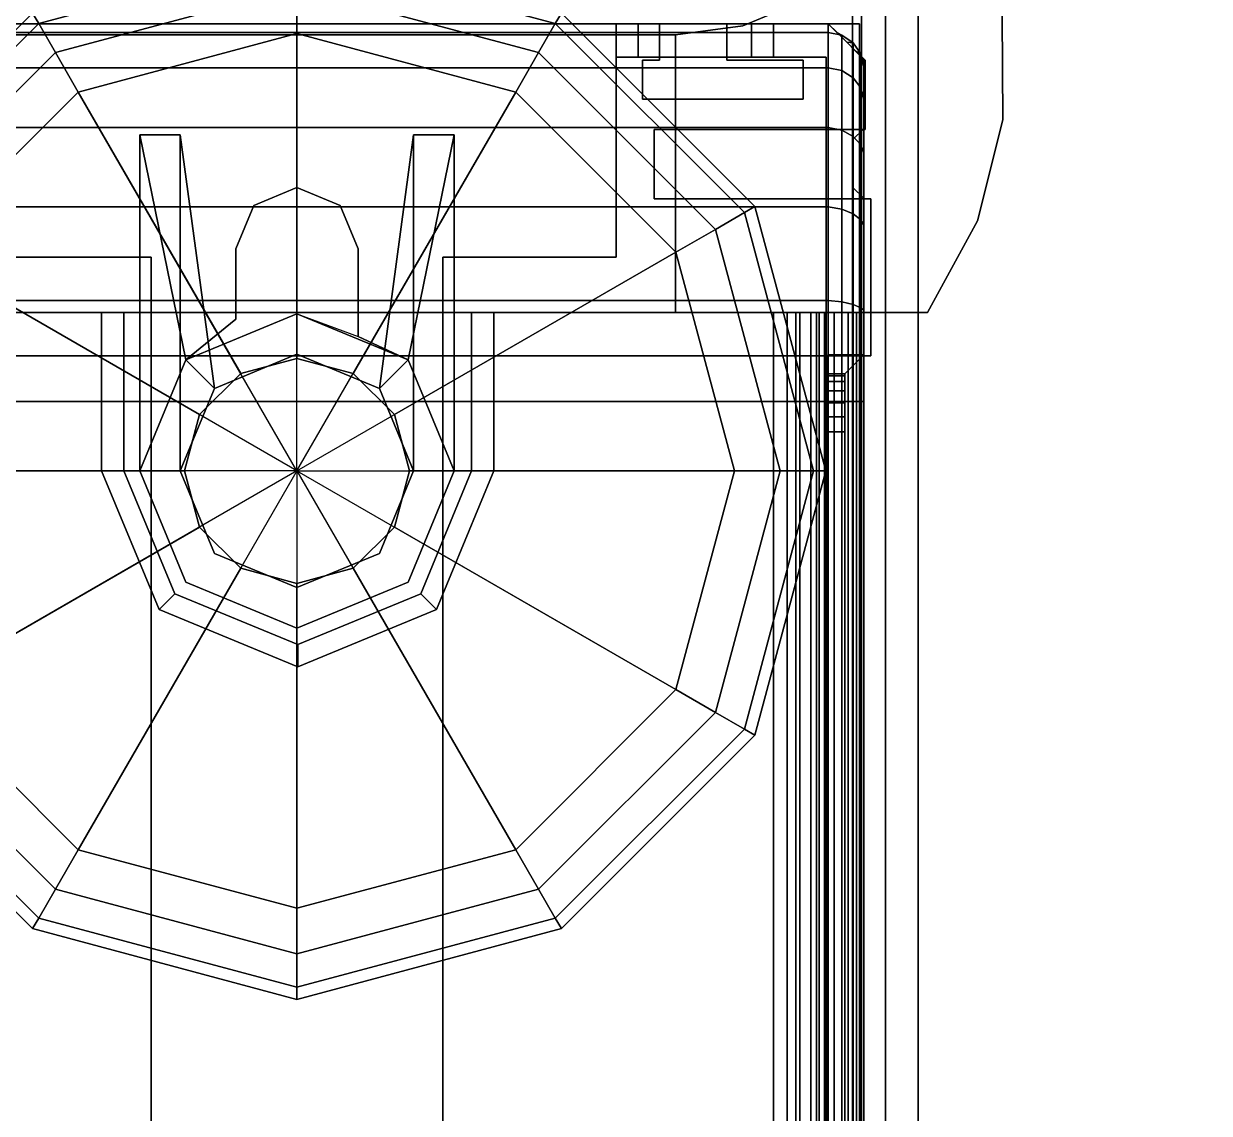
# Model space of a CAD drawing. Extents: x -170 to 1783, y -20 to 1205.
# Drawn here: x 170.424 to 172.558, y 805.221 to 807.182 of the extents above; entities that cross this region are included whole.
import ezdxf

# ---------------------------------------------------------------- set-up
doc = ezdxf.new("R2010")
doc.units = 0
doc.header["$LTSCALE"] = 96
doc.header["$MEASUREMENT"] = 0
for name, color, linetype in [('A-FURN-3-PANEL-GLIDE', 7, 'Continuous'), ('A-FURN-3-PANEL-GLIDE-HOUSING', 7, 'Continuous'), ('A-FURN-3-PANEL-RACE', 7, 'Continuous'), ('A-FURN-3-PANEL-SIDE1', 7, 'Continuous'), ('A-FURN-3-PANEL-SIDE2', 7, 'Continuous'), ('A-FURN-3-PANEL-TOPCAP', 7, 'Continuous'), ('A-FURN-3-PANEL-TRIM', 7, 'Continuous'), ('A-FURN-3-WKSF-TOP', 7, 'Continuous'), ('A-FURN-3-WKSF-TRIM', 7, 'Continuous'), ('A-FURN-P-PNLS', 7, 'Continuous'), ('A-FURN-P-WKSF', 7, 'Continuous'), ('MAIN_PANEL', 7, 'Continuous'), ('MAIN_WKSURF', 7, 'Continuous')]:
    doc.layers.add(name, color=color, linetype=linetype)

# ---------------------------------------------------------------- blocks, each defined once
blk = doc.blocks.new('EC-EFN-456')
at = {"layer": 'A-FURN-3-PANEL-GLIDE', "color": 20, "linetype": 'Continuous'}
for points in [[(0.4201, 1.8052, 0.2464), (0.4091, 1.8242, 0.1642), (0.885, 1.9517, 0.1642), (0.885, 1.9297, 0.2464)], [(0.4091, 1.8242, 0.1642), (0.4201, 1.8052, 0.0821), (0.885, 1.9297, 0.0821), (0.885, 1.9517, 0.1642)], [(0.885, 1.9297, 0.2464), (0.885, 1.9517, 0.1642), (1.3609, 1.8242, 0.1642), (1.3499, 1.8052, 0.2464)], [(0.885, 1.9517, 0.1642), (0.885, 1.9297, 0.0821), (1.3499, 1.8052, 0.0821), (1.3609, 1.8242, 0.1642)], [(0.4502, 1.7531, 0.3065), (0.4201, 1.8052, 0.2464), (0.885, 1.9297, 0.2464), (0.885, 1.8696, 0.3065)], [(0.4201, 1.8052, 0.0821), (0.4502, 1.7531, 0.022), (0.885, 1.8696, 0.022), (0.885, 1.9297, 0.0821)], [(0.885, 1.8696, 0.3065), (0.885, 1.9297, 0.2464), (1.3499, 1.8052, 0.2464), (1.3198, 1.7531, 0.3065)], [(0.885, 1.9297, 0.0821), (0.885, 1.8696, 0.022), (1.3198, 1.7531, 0.022), (1.3499, 1.8052, 0.0821)], [(0.4912, 1.682, 0.3285), (0.4502, 1.7531, 0.3065), (0.885, 1.8696, 0.3065), (0.885, 1.7875, 0.3285)], [(0.4502, 1.7531, 0.022), (0.4912, 1.682), (0.885, 1.7875), (0.885, 1.8696, 0.022)], [(0.885, 1.7875, 0.3285), (0.885, 1.8696, 0.3065), (1.3198, 1.7531, 0.3065), (1.2787, 1.682, 0.3285)], [(0.885, 1.8696, 0.022), (0.885, 1.7875), (1.2787, 1.682), (1.3198, 1.7531, 0.022)], [(0.0798, 1.4649, 0.2464), (0.0608, 1.4759, 0.1642), (0.4091, 1.8242, 0.1642), (0.4201, 1.8052, 0.2464)], [(0.0608, 1.4759, 0.1642), (0.0798, 1.4649, 0.0821), (0.4201, 1.8052, 0.0821), (0.4091, 1.8242, 0.1642)], [(1.3499, 1.8052, 0.2464), (1.3609, 1.8242, 0.1642), (1.7092, 1.4759, 0.1642), (1.6902, 1.4649, 0.2464)], [(1.3609, 1.8242, 0.1642), (1.3499, 1.8052, 0.0821), (1.6902, 1.4649, 0.0821), (1.7092, 1.4759, 0.1642)], [(0.1319, 1.4348, 0.3065), (0.0798, 1.4649, 0.2464), (0.4201, 1.8052, 0.2464), (0.4502, 1.7531, 0.3065)], [(0.0798, 1.4649, 0.0821), (0.1319, 1.4348, 0.022), (0.4502, 1.7531, 0.022), (0.4201, 1.8052, 0.0821)], [(1.3198, 1.7531, 0.3065), (1.3499, 1.8052, 0.2464), (1.6902, 1.4649, 0.2464), (1.6381, 1.4348, 0.3065)], [(1.3499, 1.8052, 0.0821), (1.3198, 1.7531, 0.022), (1.6381, 1.4348, 0.022), (1.6902, 1.4649, 0.0821)], [(0.7837, 1.1754, 0.3285), (0.4912, 1.682, 0.3285), (0.885, 1.7875, 0.3285), (0.885, 1.2025, 0.3285)], [(0.885, 1.2025, 0.3285), (0.885, 1.7875, 0.3285), (1.2787, 1.682, 0.3285), (0.9862, 1.1754, 0.3285)], [(0.203, 1.3937, 0.3285), (0.1319, 1.4348, 0.3065), (0.4502, 1.7531, 0.3065), (0.4912, 1.682, 0.3285)], [(0.1319, 1.4348, 0.022), (0.203, 1.3937), (0.4912, 1.682), (0.4502, 1.7531, 0.022)], [(1.2787, 1.682, 0.3285), (1.3198, 1.7531, 0.3065), (1.6381, 1.4348, 0.3065), (1.567, 1.3937, 0.3285)], [(1.3198, 1.7531, 0.022), (1.2787, 1.682), (1.567, 1.3937), (1.6381, 1.4348, 0.022)], [(0.7096, 1.1013, 0.3285), (0.203, 1.3937, 0.3285), (0.4912, 1.682, 0.3285), (0.7837, 1.1754, 0.3285)], [(0.9862, 1.1754, 0.3285), (1.2787, 1.682, 0.3285), (1.567, 1.3937, 0.3285), (1.0604, 1.1013, 0.3285)], [(1.6902, 1.4649, 0.2464), (1.7092, 1.4759, 0.1642), (1.8367, 1, 0.1642), (1.8147, 1, 0.2464)], [(1.7092, 1.4759, 0.1642), (1.6902, 1.4649, 0.0821), (1.8147, 1, 0.0821), (1.8367, 1, 0.1642)], [(0.0154, 1, 0.3065), (-0.0447, 1, 0.2464), (0.0798, 1.4649, 0.2464), (0.1319, 1.4348, 0.3065)], [(-0.0447, 1, 0.0821), (0.0154, 1, 0.022), (0.1319, 1.4348, 0.022), (0.0798, 1.4649, 0.0821)], [(1.6381, 1.4348, 0.3065), (1.6902, 1.4649, 0.2464), (1.8147, 1, 0.2464), (1.7546, 1, 0.3065)], [(1.6902, 1.4649, 0.0821), (1.6381, 1.4348, 0.022), (1.7546, 1, 0.022), (1.8147, 1, 0.0821)], [(0.0975, 1, 0.3285), (0.0154, 1, 0.3065), (0.1319, 1.4348, 0.3065), (0.203, 1.3937, 0.3285)], [(0.0154, 1, 0.022), (0.0975, 1), (0.203, 1.3937), (0.1319, 1.4348, 0.022)], [(1.567, 1.3937, 0.3285), (1.6381, 1.4348, 0.3065), (1.7546, 1, 0.3065), (1.6725, 1, 0.3285)], [(1.6381, 1.4348, 0.022), (1.567, 1.3937), (1.6725, 1), (1.7546, 1, 0.022)], [(0.6825, 1, 0.3285), (0.0975, 1, 0.3285), (0.203, 1.3937, 0.3285), (0.7096, 1.1013, 0.3285)], [(1.0604, 1.1013, 0.3285), (1.567, 1.3937, 0.3285), (1.6725, 1, 0.3285), (1.0875, 1, 0.3285)], [(0.7837, 1.1754, 3.5747), (0.7837, 1.1754, 0.3285), (0.885, 1.2025, 0.3285), (0.885, 1.2025, 3.5747)], [(0.885, 1.2025, 3.5747), (0.885, 1.2025, 0.3285), (0.9862, 1.1754, 0.3285), (0.9862, 1.1754, 3.5747)], [(0.7096, 1.1013, 3.5747), (0.7096, 1.1013, 0.3285), (0.7837, 1.1754, 0.3285), (0.7837, 1.1754, 3.5747)], [(0.9862, 1.1754, 3.5747), (0.9862, 1.1754, 0.3285), (1.0604, 1.1013, 0.3285), (1.0604, 1.1013, 3.5747)], [(0.6825, 1, 3.5747), (0.6825, 1, 0.3285), (0.7096, 1.1013, 0.3285), (0.7096, 1.1013, 3.5747)], [(1.0604, 1.1013, 3.5747), (1.0604, 1.1013, 0.3285), (1.0875, 1, 0.3285), (1.0875, 1, 3.5747)], [(0.1319, 0.5652, 0.3065), (0.0798, 0.5351, 0.2464), (-0.0447, 1, 0.2464), (0.0154, 1, 0.3065)], [(0.0798, 0.5351, 0.0821), (0.1319, 0.5652, 0.022), (0.0154, 1, 0.022), (-0.0447, 1, 0.0821)], [(0.203, 0.6063, 0.3285), (0.1319, 0.5652, 0.3065), (0.0154, 1, 0.3065), (0.0975, 1, 0.3285)], [(0.1319, 0.5652, 0.022), (0.203, 0.6063), (0.0975, 1), (0.0154, 1, 0.022)], [(0.7096, 0.8988, 0.3285), (0.203, 0.6063, 0.3285), (0.0975, 1, 0.3285), (0.6825, 1, 0.3285)], [(0.7096, 0.8988, 3.5747), (0.7096, 0.8988, 0.3285), (0.6825, 1, 0.3285), (0.6825, 1, 3.5747)], [(1.0875, 1, 3.5747), (1.0875, 1, 0.3285), (1.0604, 0.8988, 0.3285), (1.0604, 0.8988, 3.5747)], [(1.0875, 1, 0.3285), (1.6725, 1, 0.3285), (1.567, 0.6063, 0.3285), (1.0604, 0.8988, 0.3285)], [(1.6725, 1, 0.3285), (1.7546, 1, 0.3065), (1.6381, 0.5652, 0.3065), (1.567, 0.6063, 0.3285)], [(1.7546, 1, 0.022), (1.6725, 1), (1.567, 0.6063), (1.6381, 0.5652, 0.022)], [(1.7546, 1, 0.3065), (1.8147, 1, 0.2464), (1.6902, 0.5351, 0.2464), (1.6381, 0.5652, 0.3065)], [(1.8147, 1, 0.0821), (1.7546, 1, 0.022), (1.6381, 0.5652, 0.022), (1.6902, 0.5351, 0.0821)], [(1.8147, 1, 0.2464), (1.8367, 1, 0.1642), (1.7092, 0.5241, 0.1642), (1.6902, 0.5351, 0.2464)], [(1.8367, 1, 0.1642), (1.8147, 1, 0.0821), (1.6902, 0.5351, 0.0821), (1.7092, 0.5241, 0.1642)], [(0.7837, 0.8246, 0.3285), (0.4912, 0.318, 0.3285), (0.203, 0.6063, 0.3285), (0.7096, 0.8988, 0.3285)], [(0.7837, 0.8246, 3.5747), (0.7837, 0.8246, 0.3285), (0.7096, 0.8988, 0.3285), (0.7096, 0.8988, 3.5747)], [(1.0604, 0.8988, 3.5747), (1.0604, 0.8988, 0.3285), (0.9862, 0.8246, 0.3285), (0.9862, 0.8246, 3.5747)], [(1.0604, 0.8988, 0.3285), (1.567, 0.6063, 0.3285), (1.2787, 0.318, 0.3285), (0.9862, 0.8246, 0.3285)], [(0.885, 0.7975, 0.3285), (0.885, 0.2125, 0.3285), (0.4912, 0.318, 0.3285), (0.7837, 0.8246, 0.3285)], [(0.885, 0.7975, 3.5747), (0.885, 0.7975, 0.3285), (0.7837, 0.8246, 0.3285), (0.7837, 0.8246, 3.5747)], [(0.9862, 0.8246, 3.5747), (0.9862, 0.8246, 0.3285), (0.885, 0.7975, 0.3285), (0.885, 0.7975, 3.5747)], [(0.9862, 0.8246, 0.3285), (1.2787, 0.318, 0.3285), (0.885, 0.2125, 0.3285), (0.885, 0.7975, 0.3285)], [(0.4912, 0.318, 0.3285), (0.4502, 0.2469, 0.3065), (0.1319, 0.5652, 0.3065), (0.203, 0.6063, 0.3285)], [(0.4502, 0.2469, 0.022), (0.4912, 0.318), (0.203, 0.6063), (0.1319, 0.5652, 0.022)], [(1.567, 0.6063, 0.3285), (1.6381, 0.5652, 0.3065), (1.3198, 0.2469, 0.3065), (1.2787, 0.318, 0.3285)], [(1.6381, 0.5652, 0.022), (1.567, 0.6063), (1.2787, 0.318), (1.3198, 0.2469, 0.022)], [(0.4502, 0.2469, 0.3065), (0.4201, 0.1948, 0.2464), (0.0798, 0.5351, 0.2464), (0.1319, 0.5652, 0.3065)], [(0.4201, 0.1948, 0.0821), (0.4502, 0.2469, 0.022), (0.1319, 0.5652, 0.022), (0.0798, 0.5351, 0.0821)], [(1.6381, 0.5652, 0.3065), (1.6902, 0.5351, 0.2464), (1.3499, 0.1948, 0.2464), (1.3198, 0.2469, 0.3065)], [(1.6902, 0.5351, 0.0821), (1.6381, 0.5652, 0.022), (1.3198, 0.2469, 0.022), (1.3499, 0.1948, 0.0821)], [(0.4201, 0.1948, 0.2464), (0.4091, 0.1758, 0.1642), (0.0608, 0.5241, 0.1642), (0.0798, 0.5351, 0.2464)], [(0.4091, 0.1758, 0.1642), (0.4201, 0.1948, 0.0821), (0.0798, 0.5351, 0.0821), (0.0608, 0.5241, 0.1642)], [(1.6902, 0.5351, 0.2464), (1.7092, 0.5241, 0.1642), (1.3609, 0.1758, 0.1642), (1.3499, 0.1948, 0.2464)], [(1.7092, 0.5241, 0.1642), (1.6902, 0.5351, 0.0821), (1.3499, 0.1948, 0.0821), (1.3609, 0.1758, 0.1642)]]:
    blk.add_3dface(points, dxfattribs=at)
at = {"layer": 'A-FURN-3-PANEL-GLIDE', "color": 20, "linetype": 'Continuous', "invisible_edges": 12}
for points in [[(0.885, 1), (0.885, 1.7875), (0.4912, 1.682)], [(0.885, 1), (1.2787, 1.682), (0.885, 1.7875)], [(0.885, 1), (0.4912, 1.682), (0.203, 1.3937)], [(0.885, 1), (1.567, 1.3937), (1.2787, 1.682)], [(0.885, 1), (0.203, 1.3937), (0.0975, 1)], [(0.885, 1), (1.6725, 1), (1.567, 1.3937)], [(0.885, 1), (0.0975, 1), (0.203, 0.6063)], [(0.885, 1), (0.203, 0.6063), (0.4912, 0.318)], [(0.885, 1), (0.4912, 0.318), (0.885, 0.2125)], [(0.885, 1), (0.885, 0.2125), (1.2787, 0.318)], [(0.885, 1), (1.2787, 0.318), (1.567, 0.6063)], [(0.885, 1), (1.567, 0.6063), (1.6725, 1)]]:
    blk.add_3dface(points, dxfattribs=at)
at = {"layer": 'A-FURN-3-PANEL-GLIDE-HOUSING', "color": 40, "linetype": 'Continuous'}
for points in [[(0.6, 1.3543, 4.1997), (0.6, 1.3143, 4.2397), (0.8848, 1.3143, 4.2397), (0.8848, 1.3543, 4.1997)], [(0.6, 1.3543, 3.6147), (0.6, 1.3543, 4.1997), (0.8848, 1.3543, 4.1997), (0.8848, 1.3543, 3.6147)], [(0.6, 1.3143, 3.5747), (0.6, 1.3543, 3.6147), (0.8848, 1.3543, 3.6147), (0.8848, 1.3143, 3.5747)], [(1.1344, 1.2509, 3.6147), (0.8848, 1.3543, 3.6147), (0.8848, 1.3543, 4.1997), (1.1344, 1.2509, 4.1997)], [(1.1344, 1.2509, 4.1997), (0.8848, 1.3543, 4.1997), (0.8848, 1.3143, 4.2397), (1.1061, 1.2227, 4.2397)], [(1.1061, 1.2227, 3.5747), (0.8848, 1.3143, 3.5747), (0.8848, 1.3543, 3.6147), (1.1344, 1.2509, 3.6147)], [(0.6849, 1.2001, 2.2447), (0.885, 1.283, 3.5747), (0.28, 1.283, 3.5747), (0.28, 1.283, 3.3867)], [(0.28, 1.21, 3.5747), (0.28, 1.21, 3.3867), (0.28, 1.283, 3.3867), (0.28, 1.283, 3.5747)], [(0.28, 1.283, 3.3867), (0.28, 1.21, 3.3867), (0.7365, 1.1485, 2.2447), (0.6849, 1.2001, 2.2447)], [(0.885, 1.283, 3.5747), (0.6849, 1.2001, 2.2447), (0.6849, 1.2001, 1.7347), (0.885, 1.283, 1.7347)], [(1.0851, 1.2001, 3.5747), (0.885, 1.283, 3.5747), (0.885, 1.283, 1.7347), (1.0851, 1.2001, 1.7347)], [(1.2378, 1.0013, 4.1997), (1.1344, 1.2509, 4.1997), (1.1061, 1.2227, 4.2397), (1.1978, 1.0013, 4.2397)], [(1.1978, 1.0013, 3.5747), (1.1061, 1.2227, 3.5747), (1.1344, 1.2509, 3.6147), (1.2378, 1.0013, 3.6147)], [(1.2378, 1.0013, 3.6147), (1.1344, 1.2509, 3.6147), (1.1344, 1.2509, 4.1997), (1.2378, 1.0013, 4.1997)], [(0.28, 1.21, 3.3867), (0.28, 1.21, 3.5747), (0.885, 1.21, 3.5747), (0.7365, 1.1485, 2.2447)], [(0.6849, 1.2001, 1.7347), (0.602, 1, 1.7347), (0.602, 1, 2.2447), (0.6849, 1.2001, 2.2447)], [(0.6849, 1.2001, 2.2447), (0.602, 1, 2.2447), (0.6432, 1.11, 2.2447)], [(0.6432, 1.11, 1.7347), (0.6849, 1.2001, 1.7347), (0.6849, 1.2001, 2.2447), (0.6432, 1.11, 2.2447)], [(0.885, 1.21, 1.7347), (0.7365, 1.1485, 1.7347), (0.7365, 1.1485, 2.2447), (0.885, 1.21, 3.5747)], [(1.0335, 1.1485, 1.7347), (0.885, 1.21, 1.7347), (0.885, 1.21, 3.5747), (1.0335, 1.1485, 3.5747)], [(1.168, 1, 3.5747), (1.0851, 1.2001, 3.5747), (1.0851, 1.2001, 1.7347), (1.168, 1, 1.7347)], [(0.7365, 1.1485, 1.7347), (0.675, 1, 1.7347), (0.675, 1, 2.2447), (0.7365, 1.1485, 2.2447)], [(1.095, 1, 1.7347), (1.0335, 1.1485, 1.7347), (1.0335, 1.1485, 3.5747), (1.095, 1, 3.5747)], [(0.485, 1.11, 2.2447), (0.4072, 1.0778, 2.2447), (0.4072, 1.0778, 1.7347), (0.485, 1.11, 1.7347)], [(0.485, 1.11, 1.7347), (0.6432, 1.11, 1.7347), (0.6432, 1.11, 2.2447), (0.485, 1.11, 2.2447)], [(0.4072, 1.0778, 2.2447), (0.375, 1, 2.2447), (0.375, 1, 1.7347), (0.4072, 1.0778, 1.7347)], [(0.375, 1, 2.2447), (0.4072, 0.9222, 2.2447), (0.4072, 0.9222, 1.7347), (0.375, 1, 1.7347)], [(0.602, 1, 1.7347), (0.6849, 0.7999, 1.7347), (0.6849, 0.7999, 2.2447), (0.602, 1, 2.2447)], [(0.675, 1, 1.7347), (0.7365, 0.8515, 1.7347), (0.7365, 0.8515, 2.2447), (0.675, 1, 2.2447)], [(1.0335, 0.8515, 1.7347), (1.095, 1, 1.7347), (1.095, 1, 3.5747), (1.0335, 0.8515, 3.5747)], [(1.0851, 0.7999, 3.5747), (1.168, 1, 3.5747), (1.168, 1, 1.7347), (1.0851, 0.7999, 1.7347)], [(1.1344, 0.7517, 4.1997), (1.2378, 1.0013, 4.1997), (1.1978, 1.0013, 4.2397), (1.1061, 0.78, 4.2397)], [(1.1061, 0.78, 3.5747), (1.1978, 1.0013, 3.5747), (1.2378, 1.0013, 3.6147), (1.1344, 0.7517, 3.6147)], [(1.1344, 0.7517, 3.6147), (1.2378, 1.0013, 3.6147), (1.2378, 1.0013, 4.1997), (1.1344, 0.7517, 4.1997)], [(0.4072, 0.9222, 2.2447), (0.485, 0.89, 2.2447), (0.485, 0.89, 1.7347), (0.4072, 0.9222, 1.7347)], [(0.6116, 0.89, 2.2447), (0.6116, 0.89, 1.7347), (0.485, 0.89, 1.7347), (0.485, 0.89, 2.2447)], [(0.6849, 0.7999, 1.7347), (0.6116, 0.89, 1.7347), (0.6116, 0.89, 2.2447), (0.6849, 0.7999, 2.2447)], [(0.28, 0.79, 3.3867), (0.28, 0.717, 3.3867), (0.6849, 0.7999, 2.2447), (0.7365, 0.8515, 2.2447)], [(0.7365, 0.8515, 1.7347), (0.885, 0.79, 1.7347), (0.885, 0.79, 3.5747), (0.7365, 0.8515, 2.2447)], [(0.885, 0.79, 1.7347), (1.0335, 0.8515, 1.7347), (1.0335, 0.8515, 3.5747), (0.885, 0.79, 3.5747)], [(0.28, 0.79, 3.3867), (0.28, 0.79, 3.5747), (0.28, 0.717, 3.5747), (0.28, 0.717, 3.3867)], [(0.6849, 0.7999, 2.2447), (0.885, 0.717, 3.5747), (0.885, 0.717, 1.7347), (0.6849, 0.7999, 1.7347)], [(0.885, 0.717, 3.5747), (1.0851, 0.7999, 3.5747), (1.0851, 0.7999, 1.7347), (0.885, 0.717, 1.7347)], [(0.8848, 0.6483, 4.1997), (1.1344, 0.7517, 4.1997), (1.1061, 0.78, 4.2397), (0.8848, 0.6883, 4.2397)], [(0.8848, 0.6883, 3.5747), (1.1061, 0.78, 3.5747), (1.1344, 0.7517, 3.6147), (0.8848, 0.6483, 3.6147)], [(0.8848, 0.6483, 3.6147), (1.1344, 0.7517, 3.6147), (1.1344, 0.7517, 4.1997), (0.8848, 0.6483, 4.1997)], [(0.8848, 0.6483, 4.1997), (0.8848, 0.6883, 4.2397), (0.6, 0.6883, 4.2397), (0.6, 0.6483, 4.1997)], [(0.8848, 0.6883, 3.5747), (0.8848, 0.6483, 3.6147), (0.6, 0.6483, 3.6147), (0.6, 0.6883, 3.5747)], [(0.8848, 0.6483, 4.1997), (0.6, 0.6483, 4.1997), (0.6, 0.6483, 3.6147), (0.8848, 0.6483, 3.6147)]]:
    blk.add_3dface(points, dxfattribs=at)
for points, invisible_edges in [([(0.6, 0.6883, 4.2397), (0.8848, 0.6883, 4.2397), (0.8848, 1.3143, 4.2397), (0.6, 1.3143, 4.2397)], 2), ([(0.6002, 1.283, 3.5747), (0.6, 1.3143, 3.5747), (0.8848, 1.3143, 3.5747), (0.885, 1.283, 3.5747)], 4), ([(1.1061, 0.78, 4.2397), (1.1061, 1.2227, 4.2397), (0.8848, 1.3143, 4.2397), (0.8848, 0.6883, 4.2397)], 5), ([(1.1061, 1.2227, 3.5747), (1.0851, 1.2001, 3.5747), (0.885, 1.283, 3.5747), (0.8848, 1.3143, 3.5747)], 5), ([(0.28, 1.21, 3.5747), (0.28, 1.283, 3.5747), (0.885, 1.283, 3.5747), (0.885, 1.21, 3.5747)], 4), ([(0.885, 1.21, 1.7347), (0.885, 1.283, 1.7347), (0.6849, 1.2001, 1.7347), (0.7365, 1.1485, 1.7347)], 5), ([(1.0335, 1.1485, 1.7347), (1.0851, 1.2001, 1.7347), (0.885, 1.283, 1.7347), (0.885, 1.21, 1.7347)], 5), ([(0.885, 1.21, 3.5747), (0.885, 1.283, 3.5747), (1.0851, 1.2001, 3.5747), (1.0335, 1.1485, 3.5747)], 5), ([(1.1978, 1.0013, 3.5747), (1.168, 1, 3.5747), (1.0851, 1.2001, 3.5747), (1.1061, 1.2227, 3.5747)], 5), ([(1.1978, 1.0013, 4.2397), (1.1061, 1.2227, 4.2397), (1.1061, 0.78, 4.2397)], 2), ([(0.7365, 1.1485, 1.7347), (0.6849, 1.2001, 1.7347), (0.602, 1, 1.7347), (0.675, 1, 1.7347)], 5), ([(0.6849, 1.2001, 2.2447), (0.7365, 1.1485, 2.2447), (0.675, 1, 2.2447), (0.602, 1, 2.2447)], 12), ([(0.6849, 1.2001, 1.7347), (0.6432, 1.11, 1.7347), (0.602, 1, 1.7347)], 2), ([(1.095, 1, 1.7347), (1.168, 1, 1.7347), (1.0851, 1.2001, 1.7347), (1.0335, 1.1485, 1.7347)], 5), ([(1.0851, 1.2001, 3.5747), (1.168, 1, 3.5747), (1.095, 1, 3.5747), (1.0335, 1.1485, 3.5747)], 10), ([(0.485, 1.11, 1.7347), (0.4072, 1.0778, 1.7347), (0.4072, 0.9222, 1.7347), (0.485, 0.89, 1.7347)], 10), ([(0.485, 1.11, 2.2447), (0.485, 0.89, 2.2447), (0.4072, 0.9222, 2.2447), (0.4072, 1.0778, 2.2447)], 5), ([(0.485, 1.11, 1.7347), (0.602, 1, 1.7347), (0.6432, 1.11, 1.7347)], 3), ([(0.602, 1, 1.7347), (0.485, 1.11, 1.7347), (0.485, 0.89, 1.7347)], 15), ([(0.485, 1.11, 2.2447), (0.6432, 1.11, 2.2447), (0.602, 1, 2.2447)], 14), ([(0.602, 1, 2.2447), (0.485, 0.89, 2.2447), (0.485, 1.11, 2.2447)], 15), ([(0.4072, 1.0778, 2.2447), (0.4072, 0.9222, 2.2447), (0.375, 1, 2.2447)], 1), ([(0.4072, 1.0778, 1.7347), (0.375, 1, 1.7347), (0.4072, 0.9222, 1.7347)], 12), ([(0.602, 1, 1.7347), (0.485, 0.89, 1.7347), (0.6116, 0.89, 1.7347)], 13), ([(0.602, 1, 2.2447), (0.6116, 0.89, 2.2447), (0.485, 0.89, 2.2447)], 13), ([(0.675, 1, 1.7347), (0.602, 1, 1.7347), (0.6849, 0.7999, 1.7347), (0.7365, 0.8515, 1.7347)], 5), ([(0.602, 1, 2.2447), (0.675, 1, 2.2447), (0.7365, 0.8515, 2.2447), (0.6849, 0.7999, 2.2447)], 9), ([(0.602, 1, 1.7347), (0.6116, 0.89, 1.7347), (0.6849, 0.7999, 1.7347)], 1), ([(0.602, 1, 2.2447), (0.6849, 0.7999, 2.2447), (0.6116, 0.89, 2.2447)], 13), ([(1.0851, 0.7999, 1.7347), (1.168, 1, 1.7347), (1.095, 1, 1.7347), (1.0335, 0.8515, 1.7347)], 10), ([(1.0851, 0.7999, 3.5747), (1.0335, 0.8515, 3.5747), (1.095, 1, 3.5747), (1.168, 1, 3.5747)], 5), ([(1.1061, 0.78, 3.5747), (1.0851, 0.7999, 3.5747), (1.168, 1, 3.5747), (1.1978, 1.0013, 3.5747)], 5), ([(0.885, 0.79, 3.5747), (0.28, 0.79, 3.5747), (0.28, 0.79, 3.3867), (0.7365, 0.8515, 2.2447)], 8), ([(0.6849, 0.7999, 1.7347), (0.885, 0.717, 1.7347), (0.885, 0.79, 1.7347), (0.7365, 0.8515, 1.7347)], 10), ([(0.885, 0.717, 1.7347), (1.0851, 0.7999, 1.7347), (1.0335, 0.8515, 1.7347), (0.885, 0.79, 1.7347)], 10), ([(0.885, 0.717, 3.5747), (0.885, 0.79, 3.5747), (1.0335, 0.8515, 3.5747), (1.0851, 0.7999, 3.5747)], 5), ([(0.6849, 0.7999, 2.2447), (0.28, 0.717, 3.3867), (0.28, 0.717, 3.5747), (0.885, 0.717, 3.5747)], 8), ([(0.28, 0.717, 3.5747), (0.28, 0.79, 3.5747), (0.885, 0.79, 3.5747), (0.885, 0.717, 3.5747)], 4), ([(0.8848, 0.6883, 3.5747), (0.885, 0.717, 3.5747), (1.0851, 0.7999, 3.5747), (1.1061, 0.78, 3.5747)], 5), ([(0.6, 0.6883, 3.5747), (0.6002, 0.717, 3.5747), (0.885, 0.717, 3.5747), (0.8848, 0.6883, 3.5747)], 4)]:
    blk.add_3dface(points, dxfattribs=dict(at, invisible_edges=invisible_edges))
at = {"layer": 'A-FURN-3-PANEL-RACE', "color": 40, "linetype": 'Continuous'}
for points, invisible_edges in [([(0.08, 2.0125, 3.515), (0.08, 2.0125, 0.3963), (47.92, 2.0125, 0.3963), (47.92, 2.0125, 3.515)], 8), ([(0.08, 1.8575, 3.1951), (0.08, 1.8575, 1.4986), (0.08, 2.0125, 0.3963), (0.08, 2.0125, 3.515)], 10), ([(0.5, 1.5745, 0.3963), (47.5, 1.5745, 0.3963), (0.08, 2.0125, 0.3963), (0.08, 1.5745, 0.3963)], 3), ([(47.5, 1.5745, 0.3963), (47.92, 1.5745, 0.3963), (47.92, 2.0125, 0.3963), (0.08, 2.0125, 0.3963)], 8), ([(0.08, 1.8181, 1.4986), (0.08, 1.5745, 0.3963), (0.08, 2.0125, 0.3963), (0.08, 1.8575, 1.4986)], 5), ([(0.08, 1.5745, 3.245), (0.08, 1.8575, 3.1951), (0.08, 2.0125, 3.515), (0.08, 1.5745, 3.515)], 2), ([(0.14, 1.5745, 3.515), (0.08, 1.5745, 3.515), (0.08, 2.0125, 3.515), (0.14, 1.9525, 3.515)], 4), ([(0.14, 1.9525, 3.515), (0.08, 2.0125, 3.515), (0.6, 2.0125, 3.515), (0.6, 1.9525, 3.515)], 1), ([(0.6, 2.0125, 4.0847), (0.6, 2.0125, 3.515), (47.4, 2.0125, 3.515), (47.4, 2.0125, 4.0847)], 2), ([(0.6, 1.9525, 3.515), (0.6, 2.0125, 3.515), (0.6, 2.0125, 4.0847), (0.6, 1.9525, 4.0847)], 4), ([(0.6, 1.9493, 4.1093), (0.6, 1.9525, 4.0847), (0.6, 2.0125, 4.0847), (0.6, 2.0072, 4.1248)], 10), ([(0.6, 1.9398, 4.1322), (0.6, 1.9493, 4.1093), (0.6, 2.0072, 4.1248), (0.6, 1.9918, 4.1622)], 10), ([(0.6, 1.9247, 4.1519), (0.6, 1.9398, 4.1322), (0.6, 1.9918, 4.1622), (0.6, 1.9671, 4.1943)], 10), ([(0.6, 1.905, 4.1669), (0.6, 1.9247, 4.1519), (0.6, 1.9671, 4.1943), (0.6, 1.935, 4.2189)], 10), ([(47.86, 1.9525, 0.4563), (0.14, 1.9525, 0.4563), (0.14, 1.9525, 3.515), (47.86, 1.9525, 3.515)], 4), ([(0.14, 1.9525, 0.4563), (0.14, 1.8575, 1.4986), (0.14, 1.8575, 3.1951), (0.14, 1.9525, 3.515)], 5), ([(0.5, 1.5745, 0.4563), (0.14, 1.5745, 0.4563), (0.14, 1.9525, 0.4563), (47.5, 1.5745, 0.4563)], 12), ([(47.5, 1.5745, 0.4563), (0.14, 1.9525, 0.4563), (47.86, 1.9525, 0.4563), (47.86, 1.5745, 0.4563)], 1), ([(0.14, 1.5745, 0.4563), (0.14, 1.8181, 1.4986), (0.14, 1.8575, 1.4986), (0.14, 1.9525, 0.4563)], 5), ([(0.14, 1.8575, 3.1951), (0.14, 1.5745, 3.245), (0.14, 1.5745, 3.515), (0.14, 1.9525, 3.515)], 8), ([(47.4, 1.9525, 3.515), (0.6, 1.9525, 3.515), (0.6, 1.9525, 4.0847), (47.4, 1.9525, 4.0847)], 1), ([(0.6, 1.8821, 4.1764), (0.6, 1.905, 4.1669), (0.6, 1.935, 4.2189), (0.6, 1.8976, 4.2344)], 10), ([(0.6, 1.8575, 4.1797), (0.6, 1.8821, 4.1764), (0.6, 1.8976, 4.2344), (0.6, 1.8575, 4.2397)], 2), ([(0.08, 1.614, 1.7894), (0.08, 1.5745, 1.7894), (0.08, 1.5745, 0.3963), (0.08, 1.8181, 1.4986)], 4), ([(0.14, 1.5745, 1.7894), (0.14, 1.614, 1.7894), (0.14, 1.8181, 1.4986), (0.14, 1.5745, 0.4563)], 4), ([(0.08, 1.5745, 0.3963), (0.08, 1.5745, 1.7894), (0.14, 1.5745, 1.7894), (0.14, 1.5745, 0.4563)], 8), ([(0.5, 1.5745, 0.3963), (0.08, 1.5745, 0.3963), (0.14, 1.5745, 0.4563), (0.5, 1.5745, 0.4563)], 2), ([(2.098, 1.2625, 0.3963), (45.902, 1.2625, 0.3963), (0.5, 1.5745, 0.3963), (0.5, 1.2625, 0.3963)], 3), ([(47.5, 1.2625, 0.3963), (47.5, 1.5745, 0.3963), (0.5, 1.5745, 0.3963), (45.902, 1.2625, 0.3963)], 6), ([(2.098, 1.2625, 0.4563), (0.5, 1.2625, 0.4563), (0.5, 1.5745, 0.4563), (45.902, 1.2625, 0.4563)], 12), ([(47.5, 1.2625, 0.4563), (45.902, 1.2625, 0.4563), (0.5, 1.5745, 0.4563), (47.5, 1.5745, 0.4563)], 6), ([(0.5, 0.7375, 0.4563), (2.098, 0.7375, 0.4563), (47.5, 0.4255, 0.4563), (0.5, 0.4255, 0.4563)], 6), ([(0.5, 0.7375, 0.3963), (0.5, 0.4255, 0.3963), (47.5, 0.4255, 0.3963), (2.098, 0.7375, 0.3963)], 6)]:
    blk.add_3dface(points, dxfattribs=dict(at, invisible_edges=invisible_edges))
for points in [[(0.6, 2.0072, 4.1248), (0.6, 2.0125, 4.0847), (47.4, 2.0125, 4.0847), (47.4, 2.0072, 4.1248)], [(0.6, 1.9918, 4.1622), (0.6, 2.0072, 4.1248), (47.4, 2.0072, 4.1248), (47.4, 1.9918, 4.1622)], [(0.6, 1.9671, 4.1943), (0.6, 1.9918, 4.1622), (47.4, 1.9918, 4.1622), (47.4, 1.9671, 4.1943)], [(0.6, 1.935, 4.2189), (0.6, 1.9671, 4.1943), (47.4, 1.9671, 4.1943), (47.4, 1.935, 4.2189)], [(47.4, 1.9493, 4.1093), (47.4, 1.9525, 4.0847), (0.6, 1.9525, 4.0847), (0.6, 1.9493, 4.1093)], [(47.4, 1.9398, 4.1322), (47.4, 1.9493, 4.1093), (0.6, 1.9493, 4.1093), (0.6, 1.9398, 4.1322)], [(47.4, 1.9247, 4.1519), (47.4, 1.9398, 4.1322), (0.6, 1.9398, 4.1322), (0.6, 1.9247, 4.1519)], [(0.6, 1.8976, 4.2344), (0.6, 1.935, 4.2189), (47.4, 1.935, 4.2189), (47.4, 1.8976, 4.2344)], [(47.4, 1.905, 4.1669), (47.4, 1.9247, 4.1519), (0.6, 1.9247, 4.1519), (0.6, 1.905, 4.1669)], [(47.4, 1.8821, 4.1764), (47.4, 1.905, 4.1669), (0.6, 1.905, 4.1669), (0.6, 1.8821, 4.1764)], [(0.6, 1.8575, 4.2397), (0.6, 1.8976, 4.2344), (47.4, 1.8976, 4.2344), (47.4, 1.8575, 4.2397)], [(47.4, 1.8575, 4.1797), (47.4, 1.8821, 4.1764), (0.6, 1.8821, 4.1764), (0.6, 1.8575, 4.1797)], [(0.14, 1.8575, 1.4986), (0.08, 1.8575, 1.4986), (0.08, 1.8575, 3.1951), (0.14, 1.8575, 3.1951)], [(0.08, 1.8181, 1.4986), (0.08, 1.8575, 1.4986), (0.14, 1.8575, 1.4986), (0.14, 1.8181, 1.4986)], [(0.14, 1.8575, 3.1951), (0.08, 1.8575, 3.1951), (0.08, 1.5745, 3.245), (0.14, 1.5745, 3.245)], [(0.6, 1.8575, 4.1797), (0.6, 1.8575, 4.2397), (47.4, 1.8575, 4.2397), (47.4, 1.8575, 4.1797)], [(0.08, 1.614, 1.7894), (0.08, 1.8181, 1.4986), (0.14, 1.8181, 1.4986), (0.14, 1.614, 1.7894)], [(0.08, 1.5745, 1.7894), (0.08, 1.614, 1.7894), (0.14, 1.614, 1.7894), (0.14, 1.5745, 1.7894)], [(0.14, 1.5745, 3.245), (0.08, 1.5745, 3.245), (0.08, 1.5745, 3.515), (0.14, 1.5745, 3.515)], [(0.5, 1.2625, 0.3963), (0.5, 1.5745, 0.3963), (0.5, 1.5745, 0.4563), (0.5, 1.2625, 0.4563)], [(0.5, 1.2625, 0.4563), (2.098, 1.2625, 0.4563), (2.098, 1.2625, 0.3963), (0.5, 1.2625, 0.3963)], [(0.5, 0.7375, 0.4563), (0.5, 0.7375, 0.3963), (2.098, 0.7375, 0.3963), (2.098, 0.7375, 0.4563)], [(0.5, 0.7375, 0.3963), (0.5, 0.7375, 0.4563), (0.5, 0.4255, 0.4563), (0.5, 0.4255, 0.3963)]]:
    blk.add_3dface(points, dxfattribs=at)
at = {"layer": 'A-FURN-3-PANEL-SIDE1', "color": 7, "linetype": 'Continuous'}
for points in [[(47.3224, 1.955, 55.7401), (47.3228, 0.045, 55.7401), (0.6776, 0.045, 55.7401), (0.6776, 1.955, 55.7401)], [(0.6776, 0.045, 4.2397), (0.6776, 1.955, 4.2397), (0.6776, 1.955, 55.7401), (0.6776, 0.045, 55.7401)], [(47.3224, 0.045, 4.2397), (47.3224, 1.955, 4.2397), (0.6776, 1.955, 4.2397), (0.6776, 0.045, 4.2397)]]:
    blk.add_3dface(points, dxfattribs=at)
at = {"layer": 'A-FURN-3-PANEL-SIDE2', "color": 7, "linetype": 'Continuous'}
blk.add_3dface([(0.6776, 1.955, 55.7401), (0.6776, 1.955, 4.2397), (47.3224, 1.955, 4.2397), (47.3224, 1.955, 55.7401)], dxfattribs=at)
at = {"layer": 'A-FURN-3-PANEL-TOPCAP', "color": 60, "linetype": 'Continuous'}
for points in [[(0.1143, 2.0013, 55.8104), (0.1129, 1.9894, 55.635), (0.1285, 2.0047, 55.635), (0.1344, 2.0151, 55.8048)], [(0.1774, 2.0013, 55.977), (0.1143, 2.0013, 55.8104), (0.1344, 2.0151, 55.8048), (0.1955, 2.0151, 55.9663)], [(0.1344, 2.0151, 55.8048), (0.1285, 2.0047, 55.635), (0.144, 2.02, 55.635), (0.1575, 2.02, 55.8011)], [(0.1955, 2.0151, 55.9663), (0.1344, 2.0151, 55.8048), (0.1575, 2.02, 55.8011), (0.2149, 2.02, 55.9575)], [(0.2828, 2.0013, 56.1222), (0.1774, 2.0013, 55.977), (0.1955, 2.0151, 55.9663), (0.2978, 2.0151, 56.1072)], [(0.2978, 2.0151, 56.1072), (0.1955, 2.0151, 55.9663), (0.2149, 2.02, 55.9575), (0.3121, 2.02, 56.0929)], [(0.4225, 2.0013, 56.2349), (0.2828, 2.0013, 56.1222), (0.2978, 2.0151, 56.1072), (0.4331, 2.0151, 56.2168)], [(0.4331, 2.0151, 56.2168), (0.2978, 2.0151, 56.1072), (0.3121, 2.02, 56.0929), (0.4419, 2.02, 56.1974)], [(0.5856, 2.0013, 56.3065), (0.4225, 2.0013, 56.2349), (0.4331, 2.0151, 56.2168), (0.5913, 2.0151, 56.2864)], [(0.5913, 2.0151, 56.2864), (0.4331, 2.0151, 56.2168), (0.4419, 2.02, 56.1974), (0.5949, 2.02, 56.2633)], [(0.76, 2.0013, 56.3313), (0.5856, 2.0013, 56.3065), (0.5913, 2.0151, 56.2864), (0.76, 2.0151, 56.3105)], [(0.76, 2.0151, 56.3105), (0.5913, 2.0151, 56.2864), (0.5949, 2.02, 56.2633), (0.76, 2.02, 56.286)], [(0.71, 1.986, 55.635), (0.676, 2.02, 55.635), (0.676, 1.955, 55.635), (0.71, 1.955, 55.635)], [(47.24, 2.02, 56.286), (47.24, 2.0151, 56.3105), (0.76, 2.0151, 56.3105), (0.76, 2.02, 56.286)], [(47.24, 2.0151, 56.3105), (47.24, 2.0013, 56.3313), (0.76, 2.0013, 56.3313), (0.76, 2.0151, 56.3105)], [(0.1006, 1.9805, 55.8155), (0.0965, 1.9727, 55.635), (0.1129, 1.9894, 55.635), (0.1143, 2.0013, 55.8104)], [(0.1644, 1.9805, 55.9859), (0.1006, 1.9805, 55.8155), (0.1143, 2.0013, 55.8104), (0.1774, 2.0013, 55.977)], [(0.2713, 1.9805, 56.1337), (0.1644, 1.9805, 55.9859), (0.1774, 2.0013, 55.977), (0.2828, 2.0013, 56.1222)], [(0.4136, 1.9805, 56.248), (0.2713, 1.9805, 56.1337), (0.2828, 2.0013, 56.1222), (0.4225, 2.0013, 56.2349)], [(0.5806, 1.9805, 56.3203), (0.4136, 1.9805, 56.248), (0.4225, 2.0013, 56.2349), (0.5856, 2.0013, 56.3065)], [(0.76, 1.9805, 56.3451), (0.5806, 1.9805, 56.3203), (0.5856, 2.0013, 56.3065), (0.76, 2.0013, 56.3313)], [(0.7136, 1.955, 55.6622), (0.7136, 1.986, 55.6622), (0.71, 1.986, 55.635), (0.71, 1.955, 55.635)], [(0.724, 1.955, 55.6875), (0.724, 1.986, 55.6875), (0.7136, 1.986, 55.6622), (0.7136, 1.955, 55.6622)], [(0.7407, 1.955, 55.7093), (0.7407, 1.986, 55.7093), (0.724, 1.986, 55.6875), (0.724, 1.955, 55.6875)], [(0.7625, 1.955, 55.726), (0.7625, 1.986, 55.726), (0.7407, 1.986, 55.7093), (0.7407, 1.955, 55.7093)], [(47.24, 2.0013, 56.3313), (47.24, 1.9805, 56.3451), (0.76, 1.9805, 56.3451), (0.76, 2.0013, 56.3313)], [(0.7878, 1.955, 55.7365), (0.7878, 1.986, 55.7365), (0.7625, 1.986, 55.726), (0.7625, 1.955, 55.726)], [(0.815, 1.955, 55.7401), (0.815, 1.986, 55.7401), (0.7878, 1.986, 55.7365), (0.7878, 1.955, 55.7365)], [(47.185, 1.955, 55.7401), (47.185, 1.986, 55.7401), (0.815, 1.986, 55.7401), (0.815, 1.955, 55.7401)], [(0.0957, 1.956, 55.8177), (0.08, 1.956, 55.635), (0.0965, 1.9727, 55.635), (0.1006, 1.9805, 55.8155)], [(0.1595, 1.956, 55.9895), (0.0957, 1.956, 55.8177), (0.1006, 1.9805, 55.8155), (0.1644, 1.9805, 55.9859)], [(0.2668, 1.956, 56.1382), (0.1595, 1.956, 55.9895), (0.1644, 1.9805, 55.9859), (0.2713, 1.9805, 56.1337)], [(0.4099, 1.956, 56.2528), (0.2668, 1.956, 56.1382), (0.2713, 1.9805, 56.1337), (0.4136, 1.9805, 56.248)], [(0.5783, 1.956, 56.3252), (0.4099, 1.956, 56.2528), (0.4136, 1.9805, 56.248), (0.5806, 1.9805, 56.3203)], [(0.76, 1.956, 56.35), (0.5783, 1.956, 56.3252), (0.5806, 1.9805, 56.3203), (0.76, 1.9805, 56.3451)], [(47.24, 1.9805, 56.3451), (47.24, 1.956, 56.35), (0.76, 1.956, 56.35), (0.76, 1.9805, 56.3451)], [(0.0957, 0.044, 55.8177), (0.08, 0.044, 55.635), (0.08, 1.956, 55.635), (0.0957, 1.956, 55.8177)], [(0.1595, 0.044, 55.9895), (0.0957, 0.044, 55.8177), (0.0957, 1.956, 55.8177), (0.1595, 1.956, 55.9895)], [(0.2668, 0.044, 56.1382), (0.1595, 0.044, 55.9895), (0.1595, 1.956, 55.9895), (0.2668, 1.956, 56.1382)], [(0.4099, 0.044, 56.2528), (0.2668, 0.044, 56.1382), (0.2668, 1.956, 56.1382), (0.4099, 1.956, 56.2528)], [(0.5783, 0.044, 56.3252), (0.4099, 0.044, 56.2528), (0.4099, 1.956, 56.2528), (0.5783, 1.956, 56.3252)], [(0.76, 0.044, 56.35), (0.5783, 0.044, 56.3252), (0.5783, 1.956, 56.3252), (0.76, 1.956, 56.35)], [(0.76, 0.044, 56.35), (0.76, 1.956, 56.35), (47.24, 1.956, 56.35), (47.24, 0.044, 56.35)]]:
    blk.add_3dface(points, dxfattribs=at)
for points, invisible_edges in [([(0.1285, -0.0047, 55.635), (0.144, -0.02, 55.635), (0.144, 2.02, 55.635), (0.1285, 2.0047, 55.635)], 10), ([(0.144, 2.02, 55.635), (0.269, 2.02, 55.635), (0.2783, 2.02, 55.7687), (0.1575, 2.02, 55.8011)], 4), ([(0.144, -0.02, 55.635), (0.269, -0.02, 55.635), (0.269, 2.02, 55.635), (0.144, 2.02, 55.635)], 10), ([(0.1575, 2.02, 55.8011), (0.2783, 2.02, 55.7687), (0.3232, 2.02, 55.8949), (0.2149, 2.02, 55.9575)], 5), ([(0.2149, 2.02, 55.9575), (0.3232, 2.02, 55.8949), (0.4005, 2.02, 56.0044), (0.3121, 2.02, 56.0929)], 5), ([(0.269, 2.02, 55.635), (0.289, 2, 55.635), (0.2976, 2, 55.7635), (0.2783, 2.02, 55.7687)], 4), ([(0.289, 2, 55.635), (0.269, 2.02, 55.635), (0.269, -0.02, 55.635), (0.289, 0, 55.635)], 10), ([(0.2783, 2.02, 55.7687), (0.2976, 2, 55.7635), (0.3405, 2, 55.8849), (0.3232, 2.02, 55.8949)], 5), ([(0.3121, 2.02, 56.0929), (0.4005, 2.02, 56.0044), (0.5044, 2.02, 56.0891), (0.4419, 2.02, 56.1974)], 5), ([(0.3232, 2.02, 55.8949), (0.3405, 2, 55.8849), (0.4146, 2, 55.9903), (0.4005, 2.02, 56.0044)], 5), ([(0.3741, 2, 55.635), (0.394, 2.02, 55.635), (0.399, 2.02, 55.7363), (0.3798, 2, 55.7415)], 4), ([(0.394, 2.02, 55.635), (0.3741, 2, 55.635), (0.3741, 0, 55.635), (0.394, -0.02, 55.635)], 10), ([(0.3798, 2, 55.7415), (0.399, 2.02, 55.7363), (0.4315, 2.02, 55.8323), (0.4142, 2, 55.8424)], 5), ([(0.6807, 2.02, 55.671), (0.399, 2.02, 55.7363), (0.394, 2.02, 55.635), (0.676, 2.02, 55.635)], 1), ([(0.676, 2.02, 55.635), (0.394, 2.02, 55.635), (0.394, -0.02, 55.635), (0.676, -0.02, 55.635)], 10), ([(0.6946, 2.02, 55.7045), (0.4315, 2.02, 55.8323), (0.399, 2.02, 55.7363), (0.6807, 2.02, 55.671)], 5), ([(0.4005, 2.02, 56.0044), (0.4146, 2, 55.9903), (0.5144, 2, 56.0717), (0.5044, 2.02, 56.0891)], 5), ([(0.4142, 2, 55.8424), (0.4315, 2.02, 55.8323), (0.4889, 2.02, 55.9159), (0.4748, 2, 55.9301)], 5), ([(0.4315, 2.02, 55.8323), (0.6946, 2.02, 55.7045), (0.7167, 2.02, 55.7333), (0.4889, 2.02, 55.9159)], 5), ([(0.4419, 2.02, 56.1974), (0.5044, 2.02, 56.0891), (0.6273, 2.02, 56.1426), (0.5949, 2.02, 56.2633)], 5), ([(0.4748, 2, 55.9301), (0.4889, 2.02, 55.9159), (0.5669, 2.02, 55.9807), (0.5569, 2, 55.9981)], 5), ([(0.7455, 2.02, 55.7554), (0.5669, 2.02, 55.9807), (0.4889, 2.02, 55.9159), (0.7167, 2.02, 55.7333)], 5), ([(0.5044, 2.02, 56.0891), (0.5144, 2, 56.0717), (0.6324, 2, 56.1232), (0.6273, 2.02, 56.1426)], 5), ([(0.5569, 2, 55.9981), (0.5669, 2.02, 55.9807), (0.6596, 2.02, 56.0218), (0.6544, 2, 56.0411)], 5), ([(0.5669, 2.02, 55.9807), (0.7455, 2.02, 55.7554), (0.779, 2.02, 55.7693), (0.6596, 2.02, 56.0218)], 5), ([(0.5949, 2.02, 56.2633), (0.6273, 2.02, 56.1426), (0.76, 2.02, 56.161), (0.76, 2.02, 56.286)], 5), ([(0.6273, 2.02, 56.1426), (0.6324, 2, 56.1232), (0.76, 2, 56.141), (0.76, 2.02, 56.161)], 5), ([(0.6544, 2, 56.0411), (0.6596, 2.02, 56.0218), (0.76, 2.02, 56.036), (0.76, 2, 56.056)], 5), ([(0.815, 2.02, 55.7741), (0.76, 2.02, 56.036), (0.6596, 2.02, 56.0218), (0.779, 2.02, 55.7693)], 5), ([(0.676, 2.02, 55.635), (0.71, 1.986, 55.635), (0.7136, 1.986, 55.6622), (0.6807, 2.02, 55.671)], 4), ([(0.6807, 2.02, 55.671), (0.7136, 1.986, 55.6622), (0.724, 1.986, 55.6875), (0.6946, 2.02, 55.7045)], 5), ([(0.6946, 2.02, 55.7045), (0.724, 1.986, 55.6875), (0.7407, 1.986, 55.7093), (0.7167, 2.02, 55.7333)], 5), ([(0.7167, 2.02, 55.7333), (0.7407, 1.986, 55.7093), (0.7625, 1.986, 55.726), (0.7455, 2.02, 55.7554)], 5), ([(0.7455, 2.02, 55.7554), (0.7625, 1.986, 55.726), (0.7878, 1.986, 55.7365), (0.779, 2.02, 55.7693)], 5), ([(0.76, 2.02, 56.286), (0.76, 2.02, 56.161), (47.24, 2.02, 56.161), (47.24, 2.02, 56.286)], 5), ([(47.24, 2, 56.141), (47.24, 2.02, 56.161), (0.76, 2.02, 56.161), (0.76, 2, 56.141)], 5), ([(47.24, 2.02, 56.036), (47.24, 2, 56.056), (0.76, 2, 56.056), (0.76, 2.02, 56.036)], 5), ([(0.76, 2.02, 56.036), (0.815, 2.02, 55.7741), (47.185, 2.02, 55.7741), (47.24, 2.02, 56.036)], 5), ([(0.779, 2.02, 55.7693), (0.7878, 1.986, 55.7365), (0.815, 1.986, 55.7401), (0.815, 2.02, 55.7741)], 5), ([(47.185, 2.02, 55.7741), (0.815, 2.02, 55.7741), (0.815, 1.986, 55.7401), (47.185, 1.986, 55.7401)], 10), ([(0.0965, 0.0273, 55.635), (0.1129, 0.0106, 55.635), (0.1129, 1.9894, 55.635), (0.0965, 1.9727, 55.635)], 10), ([(0.1285, 2.0047, 55.635), (0.1129, 1.9894, 55.635), (0.1129, 0.0106, 55.635), (0.1285, -0.0047, 55.635)], 10), ([(0.289, 2, 55.635), (0.3741, 2, 55.635), (0.3798, 2, 55.7415), (0.2976, 2, 55.7635)], 4), ([(0.289, 0, 55.635), (0.3741, 0, 55.635), (0.3741, 2, 55.635), (0.289, 2, 55.635)], 10), ([(0.2976, 2, 55.7635), (0.3798, 2, 55.7415), (0.4142, 2, 55.8424), (0.3405, 2, 55.8849)], 5), ([(0.3405, 2, 55.8849), (0.4142, 2, 55.8424), (0.4748, 2, 55.9301), (0.4146, 2, 55.9903)], 5), ([(0.4146, 2, 55.9903), (0.4748, 2, 55.9301), (0.5569, 2, 55.9981), (0.5144, 2, 56.0717)], 5), ([(0.5144, 2, 56.0717), (0.5569, 2, 55.9981), (0.6544, 2, 56.0411), (0.6324, 2, 56.1232)], 5), ([(0.6324, 2, 56.1232), (0.6544, 2, 56.0411), (0.76, 2, 56.056), (0.76, 2, 56.141)], 5), ([(0.76, 2, 56.141), (0.76, 2, 56.056), (47.24, 2, 56.056), (47.24, 2, 56.141)], 5), ([(0.0965, 1.9727, 55.635), (0.08, 1.956, 55.635), (0.08, 0.044, 55.635), (0.0965, 0.0273, 55.635)], 8)]:
    blk.add_3dface(points, dxfattribs=dict(at, invisible_edges=invisible_edges))
at = {"layer": 'A-FURN-3-PANEL-TRIM', "color": 60, "linetype": 'Continuous'}
for points, invisible_edges in [([(-0.0735, 2.1159, 3.8013), (0.6, 2.1348, 3.8013), (0.065, 2.269, 3.8013), (-0.0322, 2.2178, 3.8013)], 3), ([(-0.0735, 2.1159, 4.013), (-0.0322, 2.2178, 4.013), (0.065, 2.269, 4.013), (0.6, 2.1348, 4.013)], 12), ([(0.065, 2.269, 3.8013), (0.6, 2.1348, 3.8013), (0.4351, 2.2249, 3.8013), (0.2529, 2.2706, 3.8013)], 1), ([(0.065, 2.269, 4.013), (0.2529, 2.2706, 4.013), (0.4351, 2.2249, 4.013), (0.6, 2.1348, 4.013)], 8), ([(0.0361, 1.9153, 3.8013), (0.6, 2.1348, 3.8013), (-0.0735, 2.1159, 3.8013), (-0.0395, 2.0114, 3.8013)], 3), ([(0.0361, 1.9153, 4.013), (-0.0395, 2.0114, 4.013), (-0.0735, 2.1159, 4.013), (0.6, 2.1348, 4.013)], 12), ([(0.1, 1.6815, 3.8013), (0.6, 2.1348, 3.8013), (0.0361, 1.9153, 3.8013), (0.0837, 1.8027, 3.8013)], 3), ([(0.1, 1.6815, 4.013), (0.0837, 1.8027, 4.013), (0.0361, 1.9153, 4.013), (0.6, 2.1348, 4.013)], 12), ([(0.1, 1.6815, 3.8013), (0.6, 1.6815, 3.8013), (0.6, 2.1348, 3.8013)], 12), ([(0.6, 2.1348, 4.013), (0.6, 1.6815, 4.013), (0.1, 1.6815, 4.013)], 12), ([(0.395, 2.0328, 55.635), (0.6776, 2.0328, 55.635), (0.6776, -0.0328, 55.635), (0.395, -0.0328, 55.635)], 8), ([(0.0802, 1.7737, 55.635), (0.08, 1.956, 55.635), (0.1457, 2.0228, 55.635), (0.1457, 1.7737, 55.635)], 4), ([(0.2155, 1.9109, 55.635), (0.1457, 1.9109, 55.635), (0.1457, 2.0228, 55.635), (0.2701, 2.0228, 55.635)], 10), ([(0.6, -0.1348, 3.5747), (0.6, 1.6815, 3.5747), (0.1, 1.6815, 3.5747), (0.1, 0.3185, 3.5747)], 10), ([(0.6, -0.1348, 4.2397), (0.1, 0.3185, 4.2397), (0.1, 1.6815, 4.2397), (0.6, 1.6815, 4.2397)], 5), ([(0.1457, 0.3473, 55.635), (0.0802, 0.3473, 55.635), (0.0802, 1.6527, 55.635), (0.1457, 1.6527, 55.635)], 8), ([(0.1457, 1.6218, 55.635), (0.2155, 1.6218, 55.635), (0.2155, 0.3782, 55.635), (0.1457, 0.3782, 55.635)], 10), ([(0.2701, 1.6426, 55.635), (0.395, 1.6426, 55.635), (0.395, 0.3574, 55.635), (0.2701, 0.3574, 55.635)], 10)]:
    blk.add_3dface(points, dxfattribs=dict(at, invisible_edges=invisible_edges))
for points in [[(0.065, 2.269, 3.8013), (0.2529, 2.2706, 3.8013), (0.2529, 2.2706, 4.013), (0.065, 2.269, 4.013)], [(0.2529, 2.2706, 3.8013), (0.4351, 2.2249, 3.8013), (0.4351, 2.2249, 4.013), (0.2529, 2.2706, 4.013)], [(0.4351, 2.2249, 3.8013), (0.6, 2.1348, 3.8013), (0.6, 2.1348, 4.013), (0.4351, 2.2249, 4.013)], [(0.6, 2.1348, 3.8013), (0.6, 1.6815, 3.8013), (0.6, 1.6815, 4.013), (0.6, 2.1348, 4.013)], [(0.395, 2.0328, 4.2397), (0.6776, 2.0328, 4.2397), (0.6776, 2.0328, 55.635), (0.395, 2.0328, 55.635)], [(0.395, 1.6426, 55.635), (0.395, 1.6426, 4.2397), (0.395, 2.0328, 4.2397), (0.395, 2.0328, 55.635)], [(0.6776, 2.0328, 4.2397), (0.6776, 1.955, 4.2397), (0.6776, 1.955, 55.635), (0.6776, 2.0328, 55.635)], [(0.1457, 2.0228, 4.2397), (0.1457, 2.0228, 55.635), (0.08, 1.956, 55.635), (0.0802, 1.956, 4.2397)], [(0.1457, 2.0228, 4.2397), (0.2701, 2.0228, 4.2397), (0.2701, 2.0228, 55.635), (0.1457, 2.0228, 55.635)], [(0.2701, 2.0228, 55.635), (0.2701, 2.0228, 4.2397), (0.2701, 1.6426, 4.2397), (0.2701, 1.6426, 55.635)], [(0.0802, 1.7737, 55.635), (0.0802, 1.7737, 4.2397), (0.0802, 1.956, 4.2397), (0.08, 1.956, 55.635)], [(0.0837, 1.8027, 3.8013), (0.0361, 1.9153, 3.8013), (0.0361, 1.9153, 4.013), (0.0837, 1.8027, 4.013)], [(0.2155, 1.9109, 4.2397), (0.1457, 1.9109, 4.2397), (0.1457, 1.9109, 55.635), (0.2155, 1.9109, 55.635)], [(0.1457, 1.9109, 55.635), (0.1457, 1.9109, 4.2397), (0.1457, 1.7737, 4.2397), (0.1457, 1.7737, 55.635)], [(0.2155, 1.6218, 55.635), (0.2155, 1.6218, 4.2397), (0.2155, 1.9109, 4.2397), (0.2155, 1.9109, 55.635)], [(0.1, 1.6815, 3.8013), (0.0837, 1.8027, 3.8013), (0.0837, 1.8027, 4.013), (0.1, 1.6815, 4.013)], [(0.1457, 1.7737, 4.2397), (0.0802, 1.7737, 4.2397), (0.0802, 1.7737, 55.635), (0.1457, 1.7737, 55.635)], [(0.1, 0.3185, 4.2397), (0.1, 0.3185, 3.5747), (0.1, 1.6815, 3.5747), (0.1, 1.6815, 4.2397)], [(0.1, 1.6815, 4.2397), (0.1, 1.6815, 4.013), (0.6, 1.6815, 4.013), (0.6, 1.6815, 4.2397)], [(0.6, 1.6815, 3.8013), (0.1, 1.6815, 3.8013), (0.1, 1.6815, 3.5747), (0.6, 1.6815, 3.5747)], [(0.6, 1.6815, 3.5747), (0.6, -0.1348, 3.5747), (0.6, -0.1348, 4.2397), (0.6, 1.6815, 4.2397)], [(0.0802, 1.6527, 4.2397), (0.1457, 1.6527, 4.2397), (0.1457, 1.6527, 55.635), (0.0802, 1.6527, 55.635)], [(0.0802, 0.3473, 55.635), (0.0802, 0.3473, 4.2397), (0.0802, 1.6527, 4.2397), (0.0802, 1.6527, 55.635)], [(0.1457, 1.6527, 55.635), (0.1457, 1.6527, 4.2397), (0.1457, 1.6218, 4.2397), (0.1457, 1.6218, 55.635)], [(0.1457, 1.6218, 4.2397), (0.2155, 1.6218, 4.2397), (0.2155, 1.6218, 55.635), (0.1457, 1.6218, 55.635)], [(0.2701, 1.6426, 4.2397), (0.395, 1.6426, 4.2397), (0.395, 1.6426, 55.635), (0.2701, 1.6426, 55.635)]]:
    blk.add_3dface(points, dxfattribs=at)
at = {"layer": 'A-FURN-P-PNLS', "color": 60, "linetype": 'Continuous'}
blk.add_line((0, 2), (48, 2), dxfattribs=at)
blk = doc.blocks.new('EC-WYC-46-2424-T')
at = {"layer": 'A-FURN-3-WKSF-TOP', "color": 60, "linetype": 'Continuous'}
for points, invisible_edges in [([(47.882, -28.1146, 27.75), (24.118, -34.22, 27.75), (24.118, -70.632, 27.75), (47.882, -70.632, 27.75)], 5), ([(47.882, -28.1146, 29), (47.882, -70.632, 29), (24.118, -70.632, 29), (24.118, -34.22, 29)], 10)]:
    blk.add_3dface(points, dxfattribs=dict(at, invisible_edges=invisible_edges))
at = {"layer": 'A-FURN-3-WKSF-TRIM', "color": 40, "linetype": 'Continuous'}
for points in [[(47.882, -28.1146, 29), (47.941, -28.1146, 28.9842), (47.941, -70.632, 28.9842), (47.882, -70.632, 29)], [(47.941, -28.1146, 27.7658), (47.882, -28.1146, 27.75), (47.882, -70.632, 27.75), (47.941, -70.632, 27.7658)], [(47.941, -28.1146, 28.9842), (47.9842, -28.1146, 28.941), (47.9842, -70.632, 28.941), (47.941, -70.632, 28.9842)], [(47.9842, -28.1146, 27.809), (47.941, -28.1146, 27.7658), (47.941, -70.632, 27.7658), (47.9842, -70.632, 27.809)], [(47.9842, -28.1146, 28.941), (48, -28.1146, 28.882), (48, -70.632, 28.882), (47.9842, -70.632, 28.941)], [(48, -28.1146, 27.868), (47.9842, -28.1146, 27.809), (47.9842, -70.632, 27.809), (48, -70.632, 27.868)], [(48, -28.1146, 28.882), (48, -28.1146, 27.868), (48, -70.632, 27.868), (48, -70.632, 28.882)]]:
    blk.add_3dface(points, dxfattribs=at)
at = {"layer": 'A-FURN-P-WKSF', "color": 7, "linetype": 'Continuous'}
blk.add_line((48, -70.75), (48, -28.0666), dxfattribs=at)

msp = doc.modelspace()

# ---------------------------------------------------------------- block references
at = {"layer": 'MAIN_PANEL', "color": 47, "linetype": 'Continuous', "rotation": 270}
msp.add_blockref('EC-EFN-456', (169.91551, 807.26241), dxfattribs=at)
at = {"layer": 'MAIN_WKSURF', "color": 47, "linetype": 'Continuous', "rotation": 180}
msp.add_blockref('EC-WYC-46-2424-T', (219.91551, 759.26241), dxfattribs=at)

doc.saveas('drawing.dxf')
